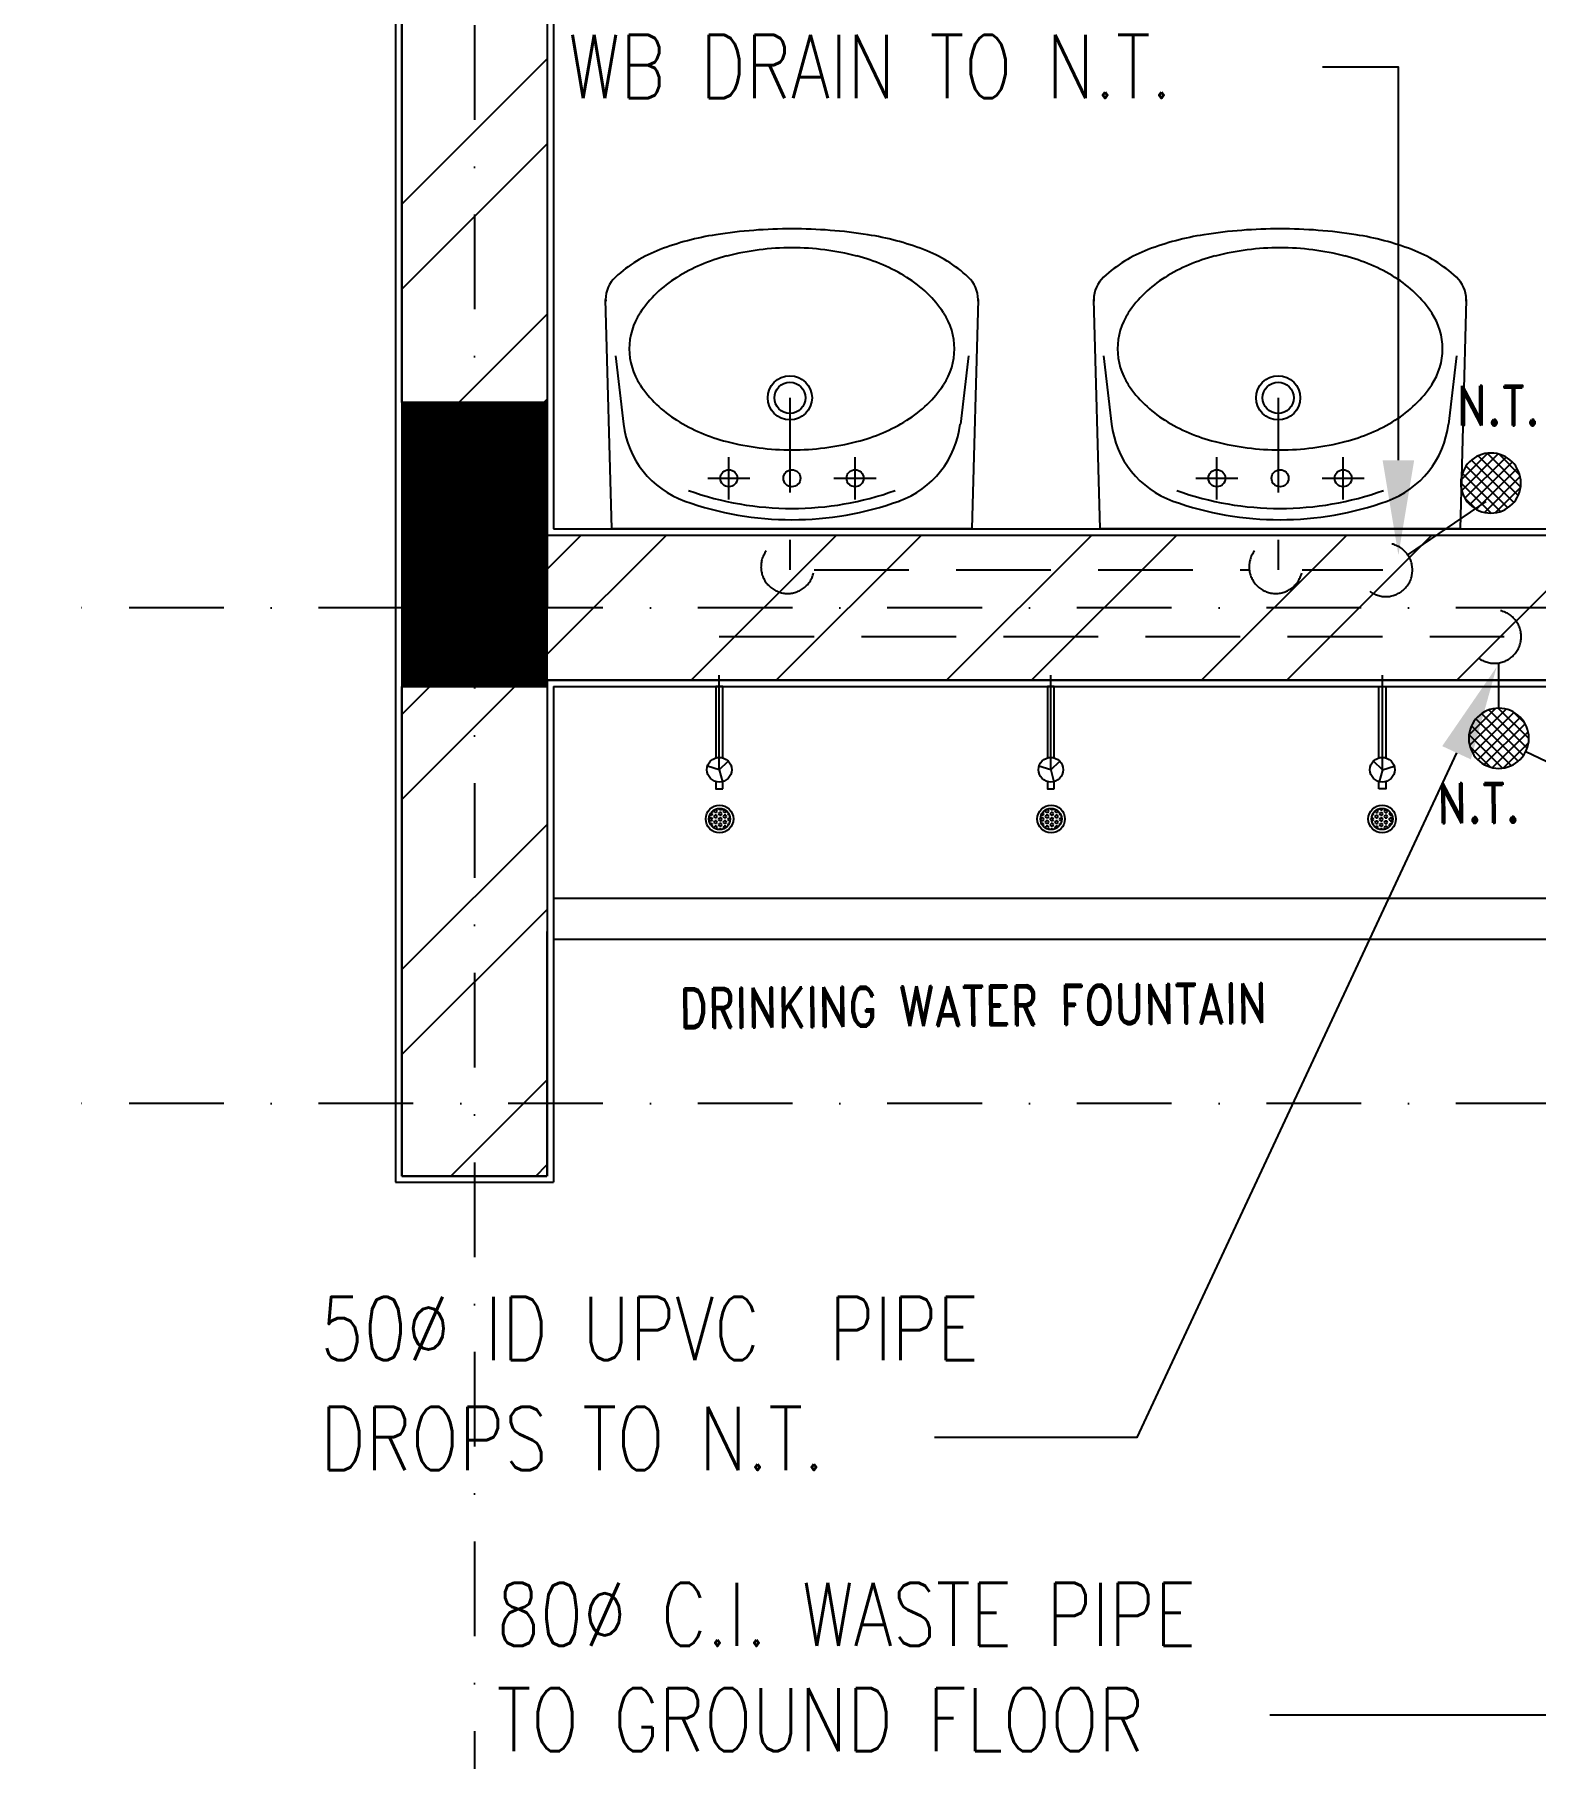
# Model space of a CAD drawing. Extents: x -437689 to -407696, y -55787 to -37037.
# Drawn here: x -436475 to -435287, y -49934 to -48569 of the extents above; entities that cross this region are included whole.
import ezdxf

# ---------------------------------------------------------------- set-up
doc = ezdxf.new("R2010")
doc.units = 0
doc.header["$LTSCALE"] = 150
doc.header["$MEASUREMENT"] = 0
doc.linetypes.add('DASHDOT', pattern=[1, 0.5, -0.25, 0, -0.25])
doc.linetypes.add('DASHED', pattern=[0.75, 0.5, -0.25])
doc.layers.get('0').update_dxf_attribs({"linetype": 'CONTINUOUS'})
doc.layers.get('DEFPOINTS').update_dxf_attribs({"linetype": 'CONTINUOUS'})
for name, color, linetype in [('COL', 2, 'CONTINUOUS'), ('DR', 6, 'CONTINUOUS'), ('GRID', 252, 'DASHDOT'), ('HAT', 9, 'CONTINUOUS'), ('TEXT', 7, 'CONTINUOUS'), ('TXT', 7, 'CONTINUOUS'), ('WALL', 7, 'CONTINUOUS'), ('WASTE', 3, 'DASHED')]:
    doc.layers.add(name, color=color, linetype=linetype)
doc.styles.add('T', font='romans.shx', dxfattribs={"height": 450})
doc.styles.add('TESTI', font='ROMAND.SHX')

# ---------------------------------------------------------------- blocks, each defined once
blk = doc.blocks.new('*X1')
at = {"color": 0}
for p, q in [((7365.8, -71884.4), (7367.5, -71884.4)), ((7366, -71888.8), (7367.5, -71888.8)), ((7366.8, -71880.1), (7367.5, -71880.1)), ((7367.5, -71880.1), (7368.7, -71877.9)), ((7368.7, -71886.6), (7367.5, -71884.4)), ((7367.5, -71888.8), (7368.7, -71886.6)), ((7368.7, -71877.9), (7368.3, -71877.2)), ((7372.5, -71884.4), (7371.2, -71882.3)), ((7372.5, -71875.8), (7371.2, -71873.6)), ((7371.2, -71882.3), (7372.5, -71880.1)), ((7371.2, -71890.9), (7372.5, -71888.8)), ((7372.5, -71875.8), (7375, -71875.8)), ((7372.5, -71880.1), (7375, -71880.1)), ((7372.5, -71884.4), (7375, -71884.4)), ((7372.5, -71888.8), (7375, -71888.8)), ((7374.2, -71871.4), (7375, -71871.4)), ((7376.2, -71873.6), (7375, -71871.4)), ((7375, -71875.8), (7376.2, -71873.6)), ((7376.2, -71882.3), (7375, -71880.1)), ((7375, -71884.4), (7376.2, -71882.3)), ((7376.2, -71890.9), (7375, -71888.8)), ((7380, -71880.1), (7378.7, -71877.9)), ((7380, -71888.8), (7378.7, -71886.6)), ((7378.7, -71877.9), (7380, -71875.8)), ((7378.7, -71886.6), (7380, -71884.4)), ((7380, -71871.4), (7379, -71869.7)), ((7380, -71871.4), (7382.5, -71871.4)), ((7380, -71875.8), (7382.5, -71875.8)), ((7380, -71880.1), (7382.5, -71880.1)), ((7380, -71884.4), (7382.5, -71884.4)), ((7380, -71888.8), (7382.5, -71888.8)), ((7382.5, -71871.4), (7383.7, -71869.3)), ((7383.7, -71877.9), (7382.5, -71875.8)), ((7382.5, -71880.1), (7383.7, -71877.9)), ((7383.7, -71886.6), (7382.5, -71884.4)), ((7382.5, -71888.8), (7383.7, -71886.6)), ((7387.5, -71875.8), (7386.2, -71873.6)), ((7387.5, -71884.4), (7386.2, -71882.3)), ((7386.2, -71873.6), (7387.5, -71871.4)), ((7386.2, -71882.3), (7387.5, -71880.1)), ((7386.2, -71890.9), (7387.5, -71888.8)), ((7387.5, -71871.4), (7390, -71871.4)), ((7387.5, -71875.8), (7390, -71875.8)), ((7387.5, -71880.1), (7390, -71880.1)), ((7387.5, -71884.4), (7390, -71884.4)), ((7387.5, -71888.8), (7390, -71888.8)), ((7391.2, -71873.6), (7390, -71871.4)), ((7390, -71875.8), (7391.2, -71873.6)), ((7391.2, -71882.3), (7390, -71880.1)), ((7390, -71884.4), (7391.2, -71882.3)), ((7391.2, -71890.9), (7390, -71888.8)), ((7395, -71880.1), (7393.7, -71877.9)), ((7395, -71888.8), (7393.7, -71886.6)), ((7393.7, -71877.9), (7395, -71875.8)), ((7393.7, -71886.6), (7395, -71884.4)), ((7395, -71875.8), (7395.8, -71875.8)), ((7395, -71880.1), (7397.5, -71880.1)), ((7395, -71884.4), (7397.5, -71884.4)), ((7395, -71888.8), (7397.5, -71888.8)), ((7397.5, -71880.1), (7397.9, -71879.4)), ((7398.7, -71886.6), (7397.5, -71884.4)), ((7397.5, -71888.8), (7398.7, -71886.6)), ((7367.3, -71893.1), (7367.5, -71893.1)), ((7368.7, -71895.3), (7367.5, -71893.1)), ((7368.6, -71895.5), (7368.7, -71895.3)), ((7372.5, -71893.1), (7371.2, -71890.9)), ((7371.7, -71898.8), (7372.5, -71897.4)), ((7372.5, -71893.1), (7375, -71893.1)), ((7372.5, -71897.4), (7375, -71897.4)), ((7375, -71893.1), (7376.2, -71890.9)), ((7376.2, -71899.6), (7375, -71897.4)), ((7375.3, -71901.2), (7376.2, -71899.6)), ((7380, -71897.4), (7378.7, -71895.3)), ((7378.7, -71895.3), (7380, -71893.1)), ((7379.6, -71902.5), (7380, -71901.8)), ((7380, -71893.1), (7382.5, -71893.1)), ((7380, -71897.4), (7382.5, -71897.4)), ((7380, -71901.8), (7382.5, -71901.8)), ((7383.7, -71895.3), (7382.5, -71893.1)), ((7382.5, -71897.4), (7383.7, -71895.3)), ((7383.1, -71902.8), (7382.5, -71901.8)), ((7387.5, -71893.1), (7386.2, -71890.9)), ((7387.5, -71901.8), (7386.2, -71899.6)), ((7386.2, -71899.6), (7387.5, -71897.4)), ((7387.5, -71893.1), (7390, -71893.1)), ((7387.5, -71897.4), (7390, -71897.4)), ((7387.5, -71901.8), (7388.3, -71901.8)), ((7390, -71893.1), (7391.2, -71890.9)), ((7391.2, -71899.6), (7390, -71897.4)), ((7390.6, -71900.7), (7391.2, -71899.6)), ((7394.9, -71897.3), (7393.7, -71895.3)), ((7393.7, -71895.3), (7395, -71893.1)), ((7395, -71893.1), (7397.5, -71893.1)), ((7397.6, -71893.3), (7397.5, -71893.1))]:
    blk.add_line(p, q, dxfattribs=at)

msp = doc.modelspace()

# ---------------------------------------------------------------- linework, layer by layer
at = {"color": 8}
for p, q in [((-436018, -48960.1), (-436023, -48778.6)), ((-435728, -48778.6), (-435733, -48960.1)), ((-435631.5, -48960.1), (-435636.5, -48778.6)), ((-435341.5, -48778.6), (-435346.5, -48960.1)), ((-436015.3, -48823.1), (-436008.9, -48877.2)), ((-435735.8, -48823.1), (-435742.1, -48877.2)), ((-435628.8, -48823.1), (-435622.4, -48877.2)), ((-435349.3, -48823.1), (-435355.6, -48877.2)), ((-435925.5, -48936.8), (-435925.5, -48903.4)), ((-435825.5, -48936.8), (-435825.5, -48903.4)), ((-435539, -48936.8), (-435539, -48903.4)), ((-435439, -48936.8), (-435439, -48903.4)), ((-435942.2, -48920.1), (-435908.9, -48920.1)), ((-435842.2, -48920.1), (-435808.9, -48920.1)), ((-435555.7, -48920.1), (-435522.4, -48920.1)), ((-435455.7, -48920.1), (-435422.4, -48920.1)), ((-435733, -48960.1), (-436018, -48960.1)), ((-435346.5, -48960.1), (-435631.5, -48960.1))]:
    msp.add_line(p, q, dxfattribs=at)
at = {"color": 0}
for p, q in [((-435345.7, -48921.4), (-435324.6, -48900.3)), ((-435345.1, -48929.7), (-435316.3, -48900.8)), ((-435342.6, -48935.9), (-435310, -48903.4)), ((-435341.6, -48910.4), (-435308.6, -48943.4)), ((-435338.7, -48940.9), (-435305.1, -48907.3)), ((-435337.4, -48905.7), (-435303.9, -48939.2)), ((-435333.6, -48944.7), (-435301.3, -48912.4)), ((-435332, -48902.3), (-435300.5, -48933.8)), ((-435325.1, -48900.3), (-435298.5, -48926.9)), ((-435315.6, -48901), (-435299.3, -48917.4)), ((-435345.8, -48923.8), (-435322, -48947.6)), ((-435344.6, -48916.2), (-435314.4, -48946.4)), ((-435327.2, -48947.1), (-435298.9, -48918.8)), ((-435318.7, -48947.4), (-435298.6, -48927.3)), ((-435342.6, -48935.9), (-435334.1, -48944.4)), ((-435318.3, -49102.4), (-435339.4, -49123.6)), ((-435318.3, -49102.4), (-435339.4, -49123.6)), ((-435310, -49103), (-435338.9, -49131.8)), ((-435310, -49103), (-435338.9, -49131.8)), ((-435323.5, -49103.6), (-435293.3, -49133.7)), ((-435323.5, -49103.6), (-435293.3, -49133.7)), ((-435315.9, -49102.3), (-435292.1, -49126.1)), ((-435315.9, -49102.3), (-435292.1, -49126.1)), ((-435337.4, -49116.1), (-435305.9, -49147.6)), ((-435337.4, -49116.1), (-435305.9, -49147.6)), ((-435303.8, -49105.6), (-435336.3, -49138.1)), ((-435303.8, -49105.6), (-435336.3, -49138.1)), ((-435334, -49110.7), (-435300.5, -49144.2)), ((-435334, -49110.7), (-435300.5, -49144.2)), ((-435298.8, -49109.5), (-435332.4, -49143)), ((-435298.8, -49109.5), (-435332.4, -49143)), ((-435329.3, -49106.5), (-435296.3, -49139.6)), ((-435329.3, -49106.5), (-435296.3, -49139.6)), ((-435295, -49114.5), (-435327.3, -49146.8)), ((-435295, -49114.5), (-435327.3, -49146.8)), ((-435303.8, -49105.6), (-435295.3, -49114)), ((-435303.8, -49105.6), (-435295.3, -49114)), ((-435339.4, -49123), (-435312.8, -49149.6)), ((-435339.4, -49123), (-435312.8, -49149.6)), ((-435292.6, -49120.9), (-435320.9, -49149.2)), ((-435292.6, -49120.9), (-435320.9, -49149.2)), ((-435292.3, -49129.5), (-435312.4, -49149.6)), ((-435292.3, -49129.5), (-435312.4, -49149.6)), ((-435338.7, -49132.6), (-435322.3, -49148.9)), ((-435338.7, -49132.6), (-435322.3, -49148.9))]:
    msp.add_line(p, q, dxfattribs=at)
for p, q in [((-435933, -49150.9), (-435926, -49144.1)), ((-435670.5, -49150.9), (-435663.5, -49144.1)), ((-435408, -49150.9), (-435415, -49144.1)), ((-435933, -49150.9), (-435942.4, -49148.2)), ((-435933, -49150.9), (-435930.6, -49160.4)), ((-435670.5, -49150.9), (-435679.9, -49148.2)), ((-435670.5, -49150.9), (-435668.1, -49160.4)), ((-435408, -49150.9), (-435410.4, -49160.4)), ((-435408, -49150.9), (-435398.6, -49148.2))]:
    msp.add_line(p, q)
for points in [[(-435930.3, -49141.5), (-435930.3, -49085.1), (-435935.7, -49085.1), (-435935.7, -49141.5)], [(-435667.8, -49141.5), (-435667.8, -49085.1), (-435673.2, -49085.1), (-435673.2, -49141.5)], [(-435410.7, -49141.5), (-435410.7, -49085.1), (-435405.3, -49085.1), (-435405.3, -49141.5)], [(-435935.7, -49160.4), (-435935.7, -49166.1), (-435930.3, -49166.1)], [(-435930.3, -49166.1), (-435930.3, -49160.4)], [(-435673.2, -49160.4), (-435673.2, -49166.1), (-435667.8, -49166.1)], [(-435667.8, -49166.1), (-435667.8, -49160.4)], [(-435405.3, -49160.4), (-435405.3, -49166.1), (-435410.7, -49166.1)], [(-435410.7, -49166.1), (-435410.7, -49160.4)]]:
    msp.add_lwpolyline(points)
at = {"color": 8}
for centre, radius in [((-435877.1, -48856.4), 17.5), ((-435877.1, -48856.4), 12.3), ((-435490.5, -48856.4), 17.5), ((-435490.5, -48856.4), 12.3), ((-435925.5, -48920.1), 6.77), ((-435875.5, -48920.1), 6.77), ((-435825.5, -48920.1), 6.77), ((-435539, -48920.1), 6.77), ((-435489, -48920.1), 6.77), ((-435439, -48920.1), 6.77)]:
    msp.add_circle(centre, radius, dxfattribs=at)
for centre, radius in [((-435933, -49150.9), 9.79), ((-435670.5, -49150.9), 9.79), ((-435408, -49150.9), 9.79), ((-435932.8, -49189.9), 10.9), ((-435932.8, -49189.9), 8.38), ((-435670.3, -49189.9), 10.9), ((-435670.3, -49189.9), 8.38), ((-435408.2, -49189.9), 10.9), ((-435408.2, -49189.9), 8.38)]:
    msp.add_circle(centre, radius)
for centre, radius, start, end in [((-435875.5, -49110.3), 387.7, 90, 98.9379), ((-435875.5, -49110.3), 387.7, 81.0621, 90), ((-435489, -49110.3), 387.7, 90, 98.9379), ((-435489, -49110.3), 387.7, 81.0621, 90), ((-435901.5, -48945.4), 220.8, 98.9379, 110.7914), ((-435849.6, -48945.4), 220.8, 69.2086, 81.0621), ((-435515, -48945.4), 220.8, 98.9379, 110.7914), ((-435463.1, -48945.4), 220.8, 69.2086, 81.0621), ((-435940.7, -48842.1), 110.3, 110.7914, 132.5102), ((-435891.6, -48881.7), 142.1, 104.4333, 121.8551), ((-435875.5, -48944.1), 206.5, 90, 104.4333), ((-435875.5, -48944.1), 206.5, 75.5667, 90), ((-435859.5, -48881.7), 142.1, 58.1449, 75.5667), ((-435810.4, -48842.1), 110.3, 47.4898, 69.2086), ((-435554.2, -48842.1), 110.3, 110.7914, 132.5102), ((-435505.1, -48881.7), 142.1, 104.4333, 121.8551), ((-435489, -48944.1), 206.5, 90, 104.4333), ((-435489, -48944.1), 206.5, 75.5667, 90), ((-435473, -48881.7), 142.1, 58.1449, 75.5667), ((-435423.9, -48842.1), 110.3, 47.4898, 69.2086), ((-435998.9, -48778.6), 24.1, 132.5102, 180), ((-435916.1, -48842.3), 95.7, 121.8551, 146.3116), ((-435835, -48842.3), 95.7, 33.6884, 58.1449), ((-435752.2, -48778.6), 24.1, 360, 47.4898), ((-435612.4, -48778.6), 24.1, 132.5102, 180), ((-435529.6, -48842.3), 95.7, 121.8551, 146.3116), ((-435448.5, -48842.3), 95.7, 33.6884, 58.1449), ((-435365.7, -48778.6), 24.1, 360, 47.4898), ((-435998.9, -48778.6), 24.1, 180, 183.1561), ((-435953.2, -48817.6), 51.1, 146.3116, 180), ((-435797.9, -48817.6), 51.1, 360, 33.6884), ((-435752.2, -48778.6), 24.1, 356.8439, 360), ((-435612.4, -48778.6), 24.1, 180, 183.1561), ((-435566.6, -48817.6), 51.1, 146.3116, 180), ((-435411.4, -48817.6), 51.1, 360, 33.6884), ((-435365.7, -48778.6), 24.1, 356.8439, 360), ((-435953.2, -48817.6), 51.1, 180, 213.6884), ((-435797.9, -48817.6), 51.1, 326.3116, 360), ((-435566.6, -48817.6), 51.1, 180, 213.6884), ((-435411.4, -48817.6), 51.1, 326.3116, 360), ((-435916.1, -48792.9), 95.7, 213.6884, 238.1449), ((-435835, -48792.9), 95.7, 301.8551, 326.3116), ((-435529.6, -48792.9), 95.7, 213.6884, 238.1449), ((-435448.5, -48792.9), 95.7, 301.8551, 326.3116), ((-435935.4, -48868.5), 74, 186.7128, 250.2795), ((-435891.6, -48753.5), 142.1, 238.1449, 255.5667), ((-435859.5, -48753.5), 142.1, 284.4333, 301.8551), ((-435815.7, -48868.5), 74, 289.7205, 353.2872), ((-435548.9, -48868.5), 74, 186.7128, 250.2795), ((-435505.1, -48753.5), 142.1, 238.1449, 255.5667), ((-435473, -48753.5), 142.1, 284.4333, 301.8551), ((-435429.2, -48868.5), 74, 289.7205, 353.2872), ((-435875.5, -48691.1), 206.5, 255.5667, 270), ((-435875.5, -48691.1), 206.5, 270, 284.4333), ((-435489, -48691.1), 206.5, 255.5667, 270), ((-435489, -48691.1), 206.5, 270, 284.4333), ((-435875.5, -48701.5), 251.4, 250.2795, 289.7205), ((-435875.5, -48701.5), 242.5, 250.2795, 289.7205), ((-435489, -48701.5), 251.4, 250.2795, 289.7205), ((-435489, -48701.5), 242.5, 250.2795, 289.7205)]:
    msp.add_arc(centre, radius, start, end, dxfattribs=at)
for centre, start, end in [((-435322.1, -48923.9), 90, 270), ((-435322.1, -48923.9), 270, 90), ((-435315.8, -49126), 0, 180), ((-435315.8, -49126), 0, 180), ((-435315.8, -49126), 180, 360), ((-435315.8, -49126), 180, 360)]:
    msp.add_arc(centre, 23.8, start, end)
at = {"layer": 'COL'}
msp.add_line((-436184.3, -48860.1), (-436069.3, -48860.1), dxfattribs=at)
at = {"layer": 'COL', "const_width": 115}
msp.add_lwpolyline([(-436126.8, -49085.1), (-436126.8, -48860.1)], dxfattribs=at)
at = {"layer": 'COL'}
msp.add_lwpolyline([(-436184.3, -48860.1), (-436184.3, -49085.1), (-436184.3, -49085.1), (-436069.3, -49085.1), (-436069.3, -48860.1)], dxfattribs=at)
at = {"layer": 'DEFPOINTS', "color": 8}
for p, q in [((-436018, -48960.1), (-436023, -48778.6)), ((-435728, -48778.6), (-435733, -48960.1)), ((-435631.5, -48960.1), (-435636.5, -48778.6)), ((-435341.5, -48778.6), (-435346.5, -48960.1)), ((-435733, -48960.1), (-436018, -48960.1)), ((-435346.5, -48960.1), (-435631.5, -48960.1))]:
    msp.add_line(p, q, dxfattribs=at)
for centre, radius, start, end in [((-435875.5, -49110.3), 387.7, 90, 98.9379), ((-435875.5, -49110.3), 387.7, 81.0621, 90), ((-435489, -49110.3), 387.7, 90, 98.9379), ((-435489, -49110.3), 387.7, 81.0621, 90), ((-435901.5, -48945.4), 220.8, 98.9379, 110.7914), ((-435849.6, -48945.4), 220.8, 69.2086, 81.0621), ((-435515, -48945.4), 220.8, 98.9379, 110.7914), ((-435463.1, -48945.4), 220.8, 69.2086, 81.0621), ((-435940.7, -48842.1), 110.3, 110.7914, 132.5102), ((-435810.4, -48842.1), 110.3, 47.4898, 69.2086), ((-435554.2, -48842.1), 110.3, 110.7914, 132.5102), ((-435423.9, -48842.1), 110.3, 47.4898, 69.2086), ((-435998.9, -48778.6), 24.1, 132.5102, 180), ((-435752.2, -48778.6), 24.1, 360, 47.4898), ((-435612.4, -48778.6), 24.1, 132.5102, 180), ((-435365.7, -48778.6), 24.1, 360, 47.4898), ((-435752.2, -48778.6), 24.1, 356.8439, 360), ((-435365.7, -48778.6), 24.1, 356.8439, 360)]:
    msp.add_arc(centre, radius, start, end, dxfattribs=at)
at = {"layer": 'DR', "linetype": 'CONTINUOUS', "ltscale": 900}
for points in [[(-435395.3, -48905.8), (-435395.3, -48594.5), (-435455.4, -48594.5)], [(-435349.2, -49137.5), (-435602.5, -49679.7), (-435712.1, -49679.7), (-435762.5, -49679.7)], [(-435106.8, -49629.5), (-435106.8, -49899.4), (-435497.1, -49899.4)]]:
    msp.add_lwpolyline(points, dxfattribs=at)
for points in [[(-435382.8, -48905.8), (-435395.3, -48980.8), (-435407.8, -48905.8)], [(-435360.6, -49132.2), (-435317.5, -49069.5), (-435337.9, -49142.7)]]:
    msp.add_solid(points, dxfattribs=at)
at = {"layer": 'GRID'}
for p, q in [((-436126.8, -46910.1), (-436126.8, -52414.4)), ((-432723, -49022.8), (-436475.3, -49022.8))]:
    msp.add_line(p, q, dxfattribs=at)
at = {"layer": 'GRID', "color": 9}
msp.add_line((-432723, -49415.3), (-436475.3, -49415.3), dxfattribs=at)
at = {"layer": 'WALL', "color": 9, "linetype": 'CONTINUOUS', "ltscale": 900}
for p, q in [((-436189.3, -48040.1), (-436189.3, -49477.6)), ((-436064.3, -48035.1), (-436064.3, -48960.1)), ((-436064.3, -49085.1), (-436064.3, -49477.6))]:
    msp.add_line(p, q, dxfattribs=at)
at = {"layer": 'WALL', "linetype": 'CONTINUOUS', "ltscale": 900}
for p, q in [((-436184.3, -48040.1), (-436184.3, -49472.6)), ((-436069.3, -48035.1), (-436069.3, -49022.8)), ((-436069.3, -49080.1), (-436069.3, -49472.6)), ((-436184.3, -49472.6), (-436069.5, -49472.6))]:
    msp.add_line(p, q, dxfattribs=at)
at = {"layer": 'WALL', "linetype": 'DASHDOT', "ltscale": 900}
for p, q in [((-436184.3, -48860.1), (-436184.3, -48040.1)), ((-436069.3, -48040.1), (-436069.3, -48860.1)), ((-436069.3, -48860.1), (-436184.3, -48860.1)), ((-436069.3, -49080.1), (-436069.3, -48965.1)), ((-436069.3, -48965.1), (-435271.8, -48965.1)), ((-436184.3, -49472.6), (-436184.3, -49085.1)), ((-436184.3, -49085.1), (-436069.3, -49085.1)), ((-436069.3, -49085.1), (-436069.5, -49472.6)), ((-435271.8, -49080.1), (-436069.3, -49080.1)), ((-436069.3, -49080.1), (-436069.3, -49080.1)), ((-436069.5, -49472.6), (-436184.3, -49472.6))]:
    msp.add_line(p, q, dxfattribs=at)
at = {"layer": 'WALL', "color": 9, "linetype": 'DASHDOT', "ltscale": 900}
for p, q in [((-436184.3, -48703), (-436069.3, -48588)), ((-436184.3, -48770.4), (-436069.3, -48655.4)), ((-436139.3, -48860.1), (-436069.3, -48790.1)), ((-436072, -48860.1), (-436069.3, -48857.4)), ((-435349, -49080.1), (-435214.3, -48945.3)), ((-436069.3, -48992.1), (-436042.3, -48965.1)), ((-436069.3, -49059.5), (-435974.9, -48965.1)), ((-435955.2, -49080.1), (-435840.2, -48965.1)), ((-435887.9, -49080.1), (-435772.9, -48965.1)), ((-435753.1, -49080.1), (-435638.1, -48965.1)), ((-435685.8, -49080.1), (-435570.8, -48965.1)), ((-435551.1, -49080.1), (-435436.1, -48965.1)), ((-435483.7, -49080.1), (-435368.7, -48965.1)), ((-436184.3, -49107.1), (-436162.3, -49085.1)), ((-436184.3, -49174.5), (-436094.9, -49085.1)), ((-436184.3, -49309.2), (-436069.3, -49194.2)), ((-436184.3, -49376.5), (-436069.4, -49261.6)), ((-436145.6, -49472.6), (-436069.4, -49396.4)), ((-436078.3, -49472.6), (-436069.5, -49463.8))]:
    msp.add_line(p, q, dxfattribs=at)
at = {"layer": 'WALL', "linetype": 'CONTINUOUS'}
for p, q in [((-436069.3, -48965.1), (-435271.8, -48965.1)), ((-436126.8, -49085.1), (-436069.3, -49085.1)), ((-436069.3, -49080.1), (-435271.8, -49080.1)), ((-436069.3, -49080.1), (-435271.8, -49080.1)), ((-436064.3, -49085.1), (-435276.8, -49085.1)), ((-436064.3, -49252.6), (-435276.8, -49252.6)), ((-436064.3, -49285.1), (-435276.8, -49285.1))]:
    msp.add_line(p, q, dxfattribs=at)
at = {"layer": 'WALL', "color": 9, "linetype": 'CONTINUOUS'}
for p, q in [((-436064.3, -48960.1), (-435276.8, -48960.1)), ((-436064.3, -49085.1), (-435276.8, -49085.1)), ((-436189.3, -49477.6), (-436064.3, -49477.6))]:
    msp.add_line(p, q, dxfattribs=at)
at = {"layer": 'WALL', "linetype": 'CONTINUOUS'}
msp.add_point((-435933, -49085.1), dxfattribs=at)
at = {"layer": 'WASTE'}
for p, q in [((-435877.1, -48856.4), (-435877.1, -48992.7)), ((-435490.5, -48856.4), (-435490.5, -48992.7)), ((-435387.9, -48980.8), (-435325.7, -48938.5)), ((-435858, -48992.7), (-435513.3, -48992.7)), ((-435471.4, -48992.7), (-435407.7, -48992.7)), ((-435933, -49150.9), (-435933, -49045.5)), ((-435933, -49045.5), (-435311.6, -49045.5)), ((-435670.5, -49150.9), (-435670.5, -49045.5)), ((-435408, -49150.9), (-435408, -49045.5)), ((-435315.8, -49102.3), (-435315.8, -49066.3)), ((-435294.4, -49136.4), (-435099.9, -49230.2))]:
    msp.add_line(p, q, dxfattribs=at)
for centre, start, end in [((-435878.9, -48990.2), 143.1301, 36.8699), ((-435492.4, -48990.2), 143.1301, 36.8699), ((-435405.3, -48992.7), 233.1301, 126.8699), ((-435319.2, -49045.5), 233.1301, 126.8699)]:
    msp.add_arc(centre, 21.1, start, end, dxfattribs=at)

# ---------------------------------------------------------------- block references
at = {"layer": 'HAT', "extrusion": (0, 0, -1), "xscale": 0.5, "yscale": 0.5, "zscale": -0.5}
for p in [(432241.6, -13246.9), (431979.1, -13246.9)]:
    msp.add_blockref('*X1', p, dxfattribs=at)
at = {"layer": 'HAT', "xscale": 0.5, "yscale": 0.5, "zscale": 0.5}
msp.add_blockref('*X1', (-439099.4, -13246.9), dxfattribs=at)

# ---------------------------------------------------------------- texts
at = {"layer": 'TEXT', "style": 'T', "width": 0.8}
for s, p in [('WB DRAIN TO N.T.', (-436052.7, -48619.1)), ('50%%c ID UPVC  PIPE', (-436249, -49618.4)), ('DROPS TO N.T.', (-436249, -49705.5)), ('80%%c C.I. WASTE PIPE', (-436109.4, -49844.7)), ('TO GROUND FLOOR', (-436109.4, -49928.1))]:
    msp.add_text(s, height=50, dxfattribs=at).set_placement(p)
at = {"layer": 'TXT', "style": 'TESTI', "width": 0.8}
msp.add_text('N.T.', height=31.5, dxfattribs=at).set_placement((-435349, -48878.3))
for s, p in [('N.T.', (-435364.5, -49193.3)), ('DRINKING WATER FOUNTAIN', (-435964.6, -49355.6))]:
    msp.add_text(s, height=31.5, rotation=0.5207, dxfattribs=at).set_placement(p)

doc.saveas('drawing.dxf')
